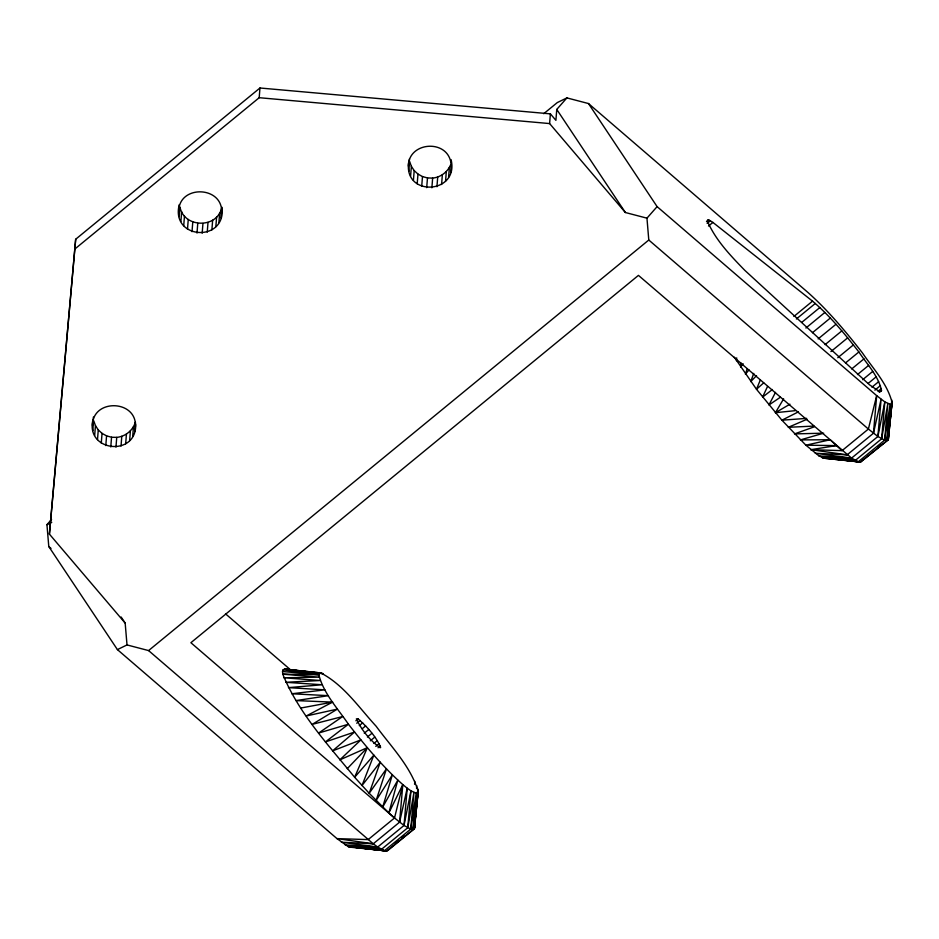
<?xml version="1.0" encoding="UTF-8"?>
<svg xmlns="http://www.w3.org/2000/svg" width="939" height="939" viewBox="0 0 939 939"><rect width="100%" height="100%" fill="white"/><g stroke="black" fill="none" stroke-linecap="round" stroke-linejoin="round"><path stroke-width="1.41" d="M51.563 519.42L46.95 524.666L48.781 546.521L117.41 649.6L127.011 644.929L125.169 623.085L49.415 534.127L75.683 239.245L259.962 87.996L550.383 113.854L555.9 120.333L556.757 109.44L566.898 97.902L588.483 103.548L808.068 292.569C828.304 310.656 845.804 331.584 862.448 352.958C873.141 368.687 887.32 383.628 892.05 402.432L888.271 439.757L860.535 462.058L824.242 458.232L819.008 455.92L805.897 445.192L781.905 420.191L756.494 389.274L734.368 357.243M49.415 534.127L75.683 239.245M135.639 423.959C137.329 457.011 85.285 452.082 92.926 419.921M92.973 430.532L93.384 417.022M94.686 435.344L95.449 425.625L93.747 420.813M97.503 439.605L98.266 429.898L95.449 425.625M101.283 443.091L102.046 433.372L98.266 429.898M105.802 445.591L106.565 435.872L102.046 433.372M110.79 446.952L111.553 437.234L106.565 435.872M115.967 447.105L116.729 437.386C125.333 436.576 133.021 430.391 135.427 422.045L134.664 431.764M121.025 446.037L121.788 436.318M125.673 443.807L126.436 434.1M129.641 440.555L130.404 430.837M132.692 436.459L133.455 426.74M222.073 207.296C226.229 242.978 170.358 239.598 179.255 204.643M179.196 216.651L179.959 206.932C183.715 227.872 216.698 228.881 221.639 208.165L220.876 217.871M180.898 221.451L181.661 211.733M183.715 225.724L184.478 216.005M187.495 229.21L188.258 219.491M192.014 231.698L192.777 221.991M197.002 233.072L197.765 223.353M202.178 233.224L202.941 223.505M207.237 232.156L208 222.437M211.885 229.926L212.648 220.207M215.853 226.675L216.616 216.956M218.904 222.578L219.667 212.86M74.92 248.964L259.199 97.703L259.962 87.996M451.072 159.595C459.464 194.209 403.136 197.425 408.735 162.001M408.899 171.227L409.416 158.984M410.601 176.039L411.364 166.32L409.662 161.52M413.418 180.311L414.193 170.593L411.364 166.32M417.198 183.786L417.972 174.079L414.193 170.593M421.717 186.286L422.48 176.567L417.972 174.079M426.705 187.647L427.48 177.941L422.48 176.567M431.881 187.8L432.644 178.093C441.26 177.271 448.936 171.086 451.342 162.74M436.94 186.732L437.703 177.025M441.588 184.513L442.351 174.795M445.556 181.25L446.318 171.544M448.607 177.154L449.382 167.447M450.579 172.459L451.236 164.137M588.483 103.548L657.1 206.627L646.959 218.165L625.374 212.519L549.62 123.572L550.383 113.854M646.959 218.165L648.79 240.02L868.387 429.041L877.895 436.494L884.644 440.133L886.862 440.45L892.05 402.432L888.271 439.757L860.535 462.058L858.316 461.742L851.567 458.103L638.438 275.373L190.887 642.71L394.509 817.986L404.016 825.451L410.766 829.078L412.984 829.395L418.172 791.377L414.392 828.714L386.657 851.004L384.438 850.687L377.689 847.048L341.397 842.224L373.252 843.785L399.58 822.177L402.819 784.605C382.572 766.506 365.083 745.589 348.439 724.215C337.747 708.487 323.556 693.545 318.837 674.742L319.413 673.345L320.821 672.958C343.709 684.766 358.98 707.607 376.128 726.223C391.281 746.834 410.707 766.459 418.172 791.377L414.392 828.714L388.065 850.323L386.657 851.004L348.134 846.544L336.995 838.621L117.41 649.6M404.016 825.451L407.209 788.197L402.819 784.605L388.852 812.939L394.509 817.986L368.182 839.595L336.995 838.621L373.252 843.785L377.689 847.048L404.016 825.451L410.942 790.849L407.209 788.197L399.58 822.177M412.984 829.395L416.188 793.162L410.766 829.078L384.438 850.687L348.134 846.544L381.434 849.361L407.761 827.752L410.942 790.849L416.188 793.162L417.597 792.786M736.458 360.74L736.704 357.876M842.06 450.65L836.403 445.602L810.873 449.675L842.06 450.65L868.387 429.041L876.686 395.648L884.82 401.904L877.895 436.494L851.567 458.103L815.275 453.267L847.131 454.84L873.458 433.231L876.686 395.648L657.1 206.627M877.895 436.494L881.087 399.251L873.458 433.231M886.862 440.45L890.066 404.216L884.644 440.133L858.316 461.742L822.012 457.586L855.312 460.415L881.639 438.806L884.82 401.904L890.066 404.216L891.475 403.829L888.271 439.757M410.766 829.078L413.958 792.516L407.761 827.752M414.58 784.265L414.827 781.365M743.101 363.722L740.636 367.196L741 362.959M884.644 440.133L887.825 403.57L881.639 438.806M416.529 788.431L416.775 785.626M414.392 828.714L417.902 788.983L417.315 793.314M891.522 402.854L891.78 400.026M415.038 821.496L414.979 827.024M415.484 817.188L418.172 791.377M888.764 433.971L889.362 428.243M889.667 425.367L892.05 402.432M92.492 425.473C92.398 398.265 137.071 399.627 135.427 426.74M178.703 211.58C178.61 184.384 223.282 185.746 221.639 212.848M408.406 166.168C408.195 142.012 446.635 138.714 450.861 162.377M394.509 817.986L402.819 784.605M740.636 367.196L741.446 364.414M747.186 368.816L745.413 374.192L749.005 369.896M282.533 671.514L283.12 669.824L284.529 669.131L320.821 672.958L284.529 669.131L319.413 673.345L283.12 669.824L318.837 674.742L282.78 674.179L282.533 671.514L318.837 674.742M753.747 373.405L750.731 381.598L756.529 375.635M760.273 380.107L756.494 389.274L763.712 382.854M367.36 747.632L354.649 777.281L369.191 793.291L388.852 812.939L397.831 780.121L382.701 807.094L392.349 774.839L376.116 800.509L386.457 768.841L369.191 793.291L380.248 762.233L362.008 785.52L373.851 755.12L354.649 777.281C328.263 745.003 298.708 713.194 282.78 674.179L319.107 677.148L283.848 677.782L320.234 680.505L285.738 682.289L322.171 684.766L288.426 687.641L324.917 689.848L291.865 693.768L328.404 695.67L296.031 700.588L332.57 702.126L306.267 715.976L337.359 709.121L312.229 724.356L342.676 716.527L318.65 733.042L348.439 724.215L325.446 741.927L354.543 732.044L332.535 750.907L360.881 739.897L339.824 759.874L367.36 747.632L347.23 768.701M767.492 386.516L762.597 397.115L772.433 389.497M775.497 392.385L768.947 404.967L780.462 397.197M795.157 410.672L775.414 412.702L783.642 398.84M881.498 390.518L880.712 391.457L879.068 391.328L869.444 384.767L744.803 270.35C730.519 255.608 715.495 240.079 707.372 221.017L707.642 219.961L708.687 219.855L712.901 222.426L812.528 301.149C830.099 315.985 844.771 333.908 858.88 351.972C866.979 364.226 878.446 375.811 881.498 390.518L879.268 392.349M543.716 113.713L557.297 102.574L566.898 97.902M127.011 644.929L148.585 650.574L648.79 240.02M706.492 221.651L708.687 219.855M707.161 223.388L710.459 220.688M708.511 226.029L712.901 222.426M793.878 316.455L812.528 301.149M796.354 319.014L815.31 303.45M801.988 322.194L819.841 307.546M805.908 328.016L824.876 312.452M812.446 332.711L830.287 318.063M818.139 338.909L835.98 324.26M355.869 720.788L358.123 718.934C367.172 726.821 375.858 736.235 380.647 747.315L380.154 747.749C370.107 740.554 361.538 730.037 356.362 718.804L358.123 718.934M356.726 723.241L360.118 720.459M359.285 725.624L362.677 722.854M825.088 344.636L841.814 330.904M362.243 728.711L365.635 725.929M364.273 733.206L368.781 729.497M830.933 351.573L847.671 337.84M367.407 737.009L371.914 733.312M370.306 740.812L374.814 737.103M837.776 357.736L853.398 344.906M373.898 743.406L377.29 740.625M375.776 746.399L379.156 743.629M845.487 362.959L858.88 351.972M378.041 747.761L380.307 745.906M851.72 368.921L863.997 358.851M857.471 374.555L868.622 365.4M862.636 379.72L872.671 371.48M868.235 383.358L876.04 376.95M871.967 387.173L878.658 381.68M874.89 390.154L880.465 385.577M878.071 391.281L881.416 388.535M395.237 843.234L398.535 840.534M401.822 837.834L404.016 836.027M877.895 447.081L881.181 444.382M775.414 412.702L789.934 404.193M798.396 411.869L781.905 420.191L806.648 418.383M46.95 524.666L51.751 522.33M806.894 419.31L788.314 427.304L813.89 426.083M814.125 426.881L794.511 433.912L822.212 433.208M823.667 433.172L800.404 439.91L830.252 439.745L836.403 445.602L805.897 445.192L830.252 439.745M830.017 458.279L824.242 458.232L858.316 461.742M351.785 846.802L350.364 847.189L384.438 850.687M300.844 708.029L332.57 702.126M427.48 177.941L432.644 178.093M111.553 437.234L116.729 437.386M851.567 458.103L819.008 455.92L855.312 460.415M377.689 847.048L345.129 844.877L381.434 849.361M310.023 672.5L312.922 672.747M318.708 673.24L323.051 673.603L318.697 673.11M259.199 97.703L549.62 123.572M834.372 458.702L838.727 459.124M844.525 459.676L847.436 459.957M853.234 460.521L856.145 460.803M359.038 847.506L361.938 847.788M367.748 848.351L370.647 848.633M377.912 849.337L380.811 849.619M286.759 669.46L307.076 671.784M309.987 672.113L315.797 672.782M825.663 457.856L830.017 458.373M832.928 458.725L860.535 462.058M357.595 847.506L386.657 851.004M810.873 449.675L847.131 454.84M373.252 843.785L148.585 650.574M225.548 613.86L290.832 670.07M48.781 546.521L50.999 548.423M556.757 109.44L625.374 212.519M121.143 617.017L125.169 623.085"/></g></svg>
